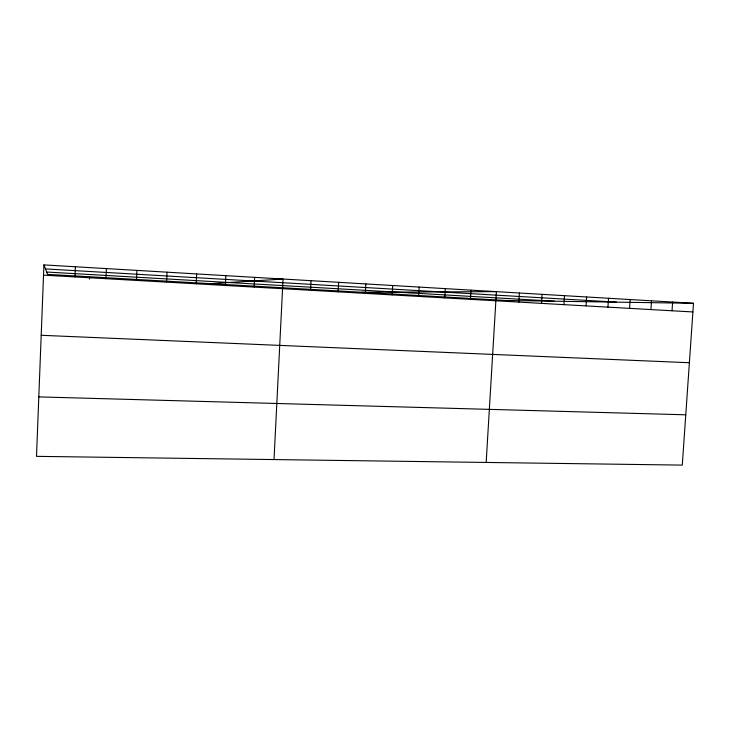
<?xml version="1.0" encoding="UTF-8"?>
<svg xmlns="http://www.w3.org/2000/svg" width="730" height="730" viewBox="0 0 730 730"><rect width="100%" height="100%" fill="white"/><g stroke="black" fill="none" stroke-linecap="round" stroke-linejoin="round"><path stroke-width="1.09" d="M43.928 264.899L36.5 456.35L682.285 465.101L693.5 303.297L43.928 264.899L47.569 274.38L506.063 300.477L693.5 303.297M74.98 276.935L75.382 266.76M89.507 279.043L89.608 276.77M105.95 278.687L106.37 268.594M136.474 280.42L136.902 270.392M166.549 282.127L166.987 272.171M196.178 283.806L196.635 273.923M225.387 285.457L225.853 275.657M254.177 287.091L254.651 277.354M274.015 459.571L283.048 279.033L210.815 283.669M310.542 290.284L311.035 280.685M338.136 291.845L338.638 282.318M365.338 293.387L365.849 283.934M392.165 294.911L392.685 285.512M418.628 296.407L419.157 287.082M444.725 297.886L445.263 288.624M470.476 299.346L471.014 290.148M486.162 462.446L496.418 291.644L361.843 292.265M518.838 302.092L519.395 293.004M541.523 303.37L542.08 294.345M563.934 304.647L564.5 295.677M586.071 305.897L586.646 296.982M607.944 307.138L608.528 298.278M629.561 308.361L630.145 299.555M650.923 309.575L651.516 300.815M672.038 310.77L672.631 302.065M38.809 396.901L685.771 414.804M41.199 335.289L689.375 362.737M43.535 275.155L692.898 311.956M45.47 268.914L616.503 302.138M46.665 272.025L554.453 301.207"/></g></svg>
